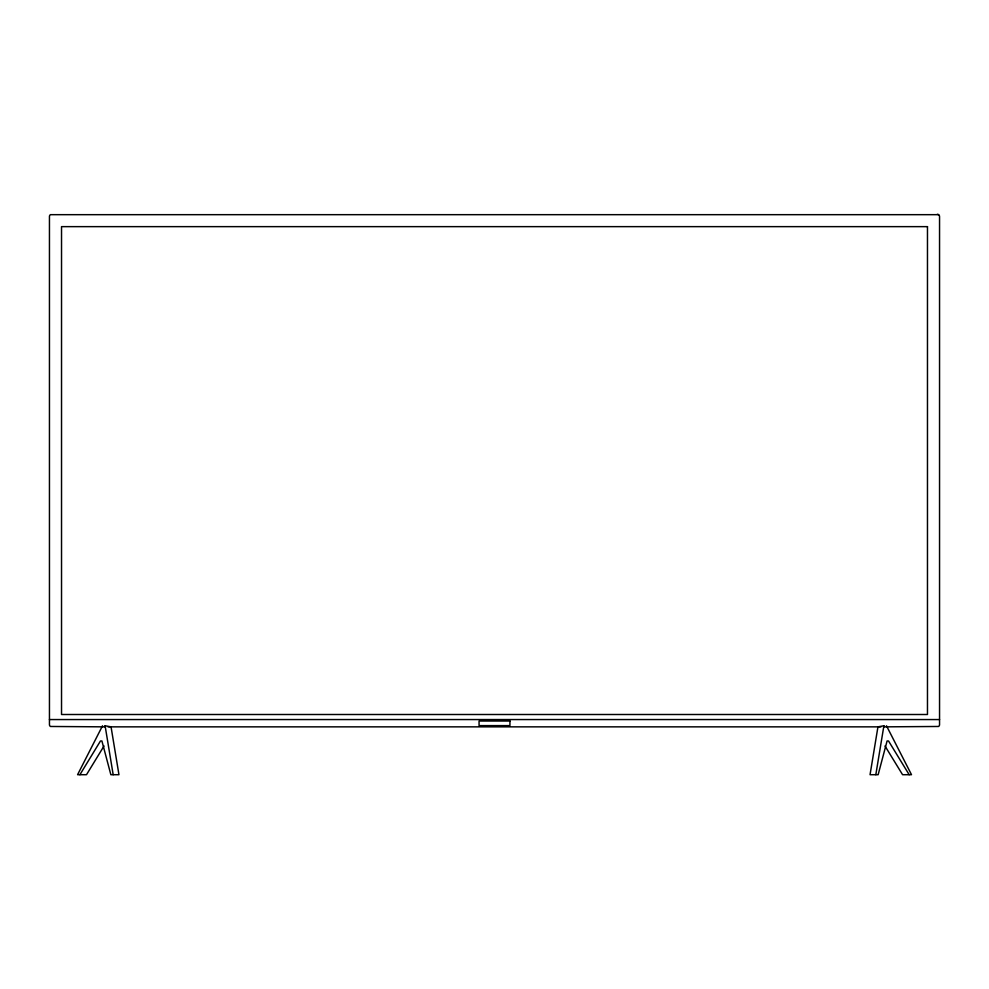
<?xml version="1.0" encoding="UTF-8"?>
<svg xmlns="http://www.w3.org/2000/svg" width="989" height="989" viewBox="0 0 989 989"><rect width="100%" height="100%" fill="white"/><g stroke="black" fill="none" stroke-linecap="round" stroke-linejoin="round"><path stroke-width="1.48" d="M875.821 774.708L883.894 725.778L877.948 726.853L870.048 774.708L878.145 774.708L887.084 740.984L888.53 740.984L909.175 774.708M79.911 774.708L100.47 740.984L101.916 740.984L110.855 774.708L118.952 774.708L111.052 726.853L105.106 725.778L104.921 726.853L50.427 726.47A2.25 2.201 -90 0 1 49.45 724.603L49.45 216.554A2.25 2.201 -90 0 1 50.427 214.675L938.573 214.675M102.522 725.778L77.575 774.708L86.5 774.708L104.03 745.978M49.45 719.559L939.55 719.559M107.986 726.853L881.014 726.853M884.982 745.978L902.574 774.708L911.512 774.708L886.478 725.778M883.894 725.778L884.079 726.853L938.573 726.47A2.25 2.201 -90 0 0 939.55 724.603L939.55 216.554A2.25 2.201 -90 0 0 937.349 214.292M105.106 725.778L113.179 774.708M927.472 226.642L61.528 226.642L61.528 714.503L927.472 714.503L927.472 226.642M509.941 721.03L479.059 721.03L479.059 725.617L509.941 725.617L509.941 721.03"/></g></svg>
